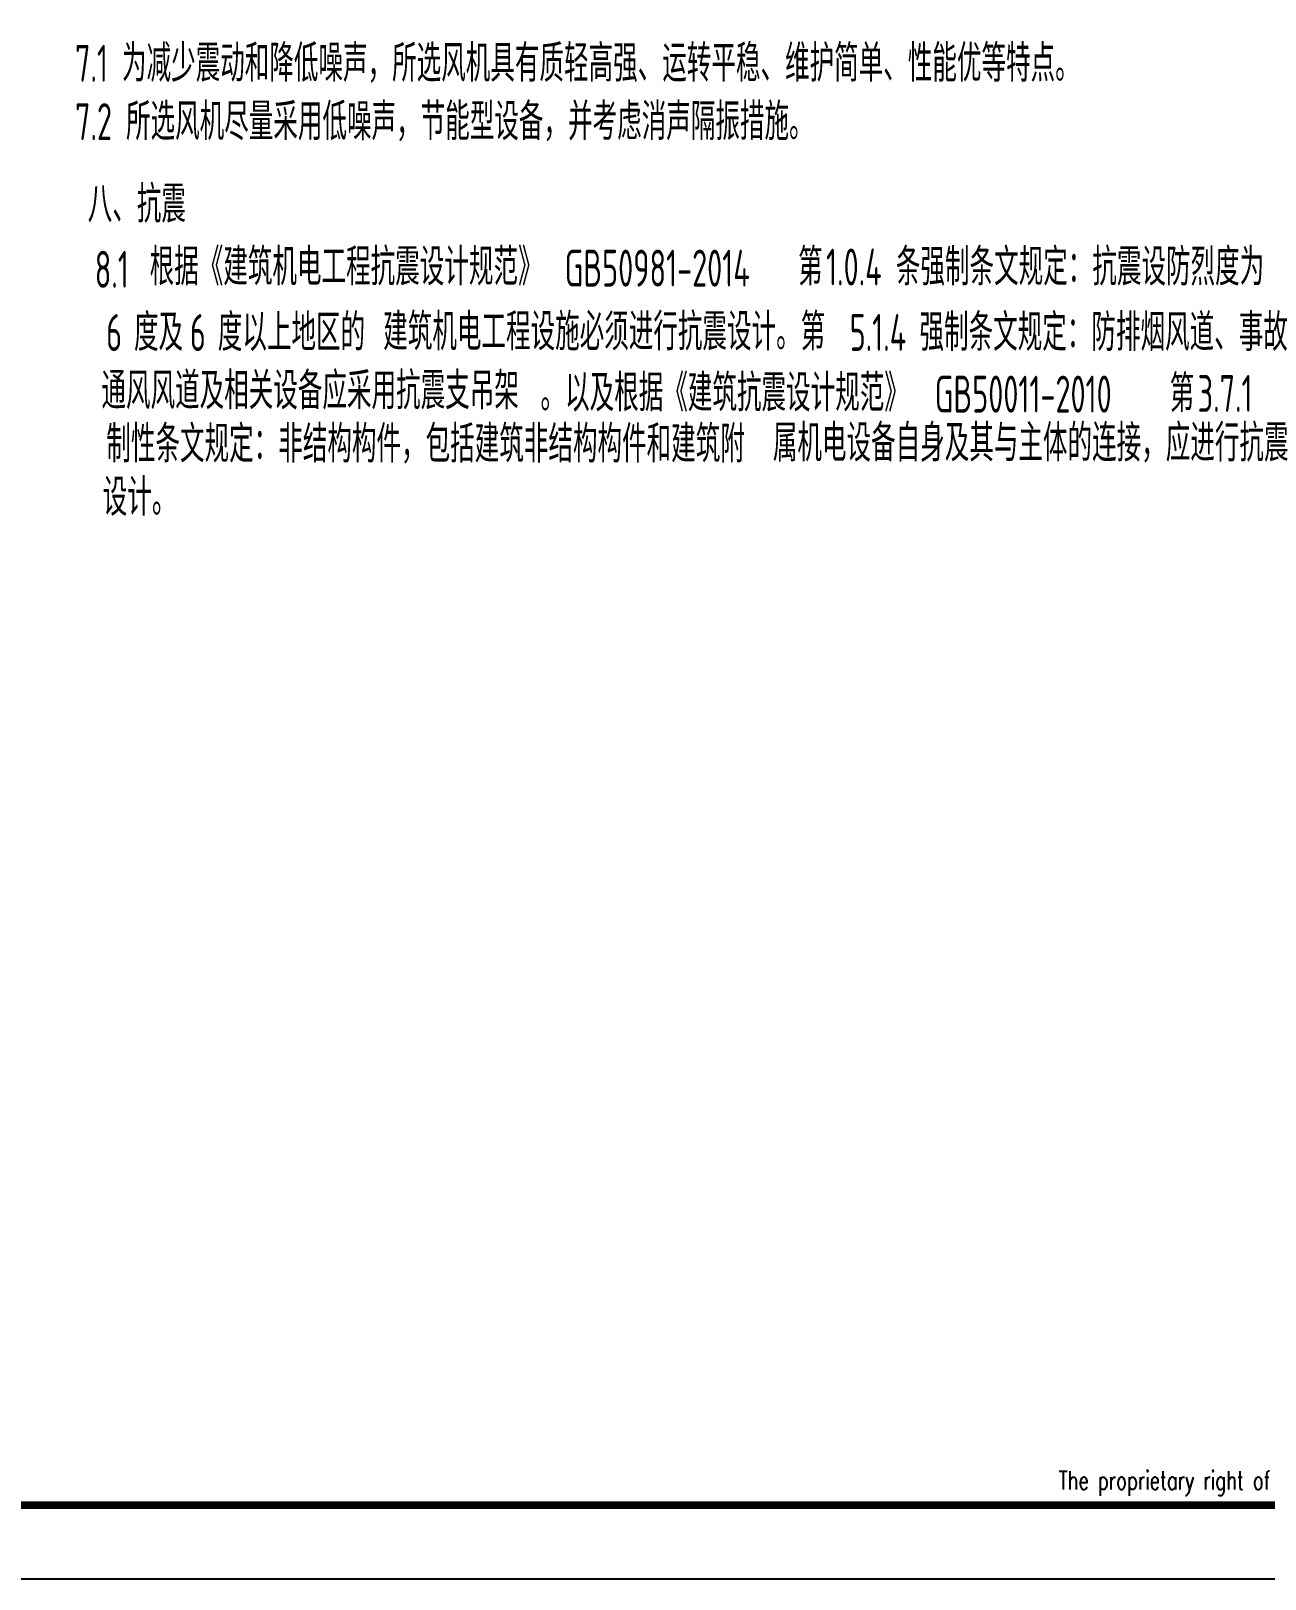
# Model space of a CAD drawing. Extents: x 5136380 to 5447195, y -425726 to -253846.
# Drawn here: x 5234605 to 5251315, y -362045 to -341095 of the extents above; entities that cross this region are included whole.
import ezdxf
from ezdxf.enums import TextEntityAlignment as Align

# ---------------------------------------------------------------- set-up
doc = ezdxf.new("R2010")
doc.units = 0
doc.header["$LTSCALE"] = 1000
doc.header["$MEASUREMENT"] = 0
doc.layers.get('0').update_dxf_attribs({"linetype": 'CONTINUOUS'})
doc.layers.add('文字', color=11, linetype='CONTINUOUS')
doc.styles.add('ECEC_TQ', font='txt_l.shx', dxfattribs={"bigfont": 'hztxt_l.shx'})
doc.styles.add('sceic', font='sceie.shx', dxfattribs={"width": 0.7, "bigfont": 'sceic.shx'})

msp = doc.modelspace()

# ---------------------------------------------------------------- linework, layer by layer
msp.add_line((5270611.3, -362044.9), (5211211.3, -362044.9))
at = {"color": 0, "const_width": 100}
msp.add_lwpolyline([(5269611.3, -361044.9), (5213711.3, -361044.9), (5213711.3, -321044.9), (5269611.3, -321044.9)], close=True, dxfattribs=at)

# ---------------------------------------------------------------- texts
at = {"style": 'ECEC_TQ', "width": 0.72}
msp.add_text('The proprietary right of this document belongs to Anhui Huadong Chemical And Medical Engineering  Co.,Ltd.  and any replication or transfer to the 3rd. side is forbidden without its permission. ', height=250, dxfattribs=at).set_placement((5260611.3, -360744.9), align=Align.MIDDLE)
at = {"layer": '文字', "color": 0, "style": 'sceic', "width": 0.7}
for s, p in [('7.1 为减少震动和降低噪声，所选风机具有质轻高强、运转平稳、维护简单、性能优等特点。', (5235202.4, -341782.9)), ('7.2 所选风机尽量采用低噪声，节能型设备，并考虑消声隔振措施。', (5235202.4, -342572.9)), ('八、抗震', (5235374.3, -343689.5)), ('根据《建筑机电工程抗震设计规范》', (5236212.3, -344538.1)), ('第', (5244993.3, -344539.2)), ('条强制条文规定：抗震设防烈度为', (5246316.5, -344539.2)), ('8.1', (5235469.2, -344571.5)), ('GB50981-2014', (5241831.8, -344554.9)), ('1.0.4', (5245371.3, -344539.2)), ('6', (5235623.3, -345426.3)), ('度及', (5236001.3, -345426.3)), ('6', (5236757.5, -345426.3)), ('度以上地区的', (5237135.5, -345426.3)), ('建筑机电工程设施必须进行抗震设计。第', (5239375, -345417.3)), ('5.1.4', (5245691, -345425)), ('强制条文规定：防排烟风道、事故', (5246636.2, -345425)), ('通风风道及相关设备应采用抗震支吊架', (5235559.5, -346214.5)), ('。以及根据《建筑抗震设计规范》', (5241504.8, -346243.9)), ('GB50011-2010', (5246842.8, -346259.8)), ('第', (5250024.3, -346251)), ('3.7.1', (5250402.3, -346251)), ('制性条文规定：非结构构件，包括建筑非结构构件和建筑附', (5235626.5, -346935.4)), ('属机电设备自身及其与主体的连接，应进行抗震', (5244650.3, -346921.5)), ('设计。', (5235577.9, -347655.9))]:
    msp.add_text(s, height=500, dxfattribs=at).set_placement(p)

doc.saveas('drawing.dxf')
